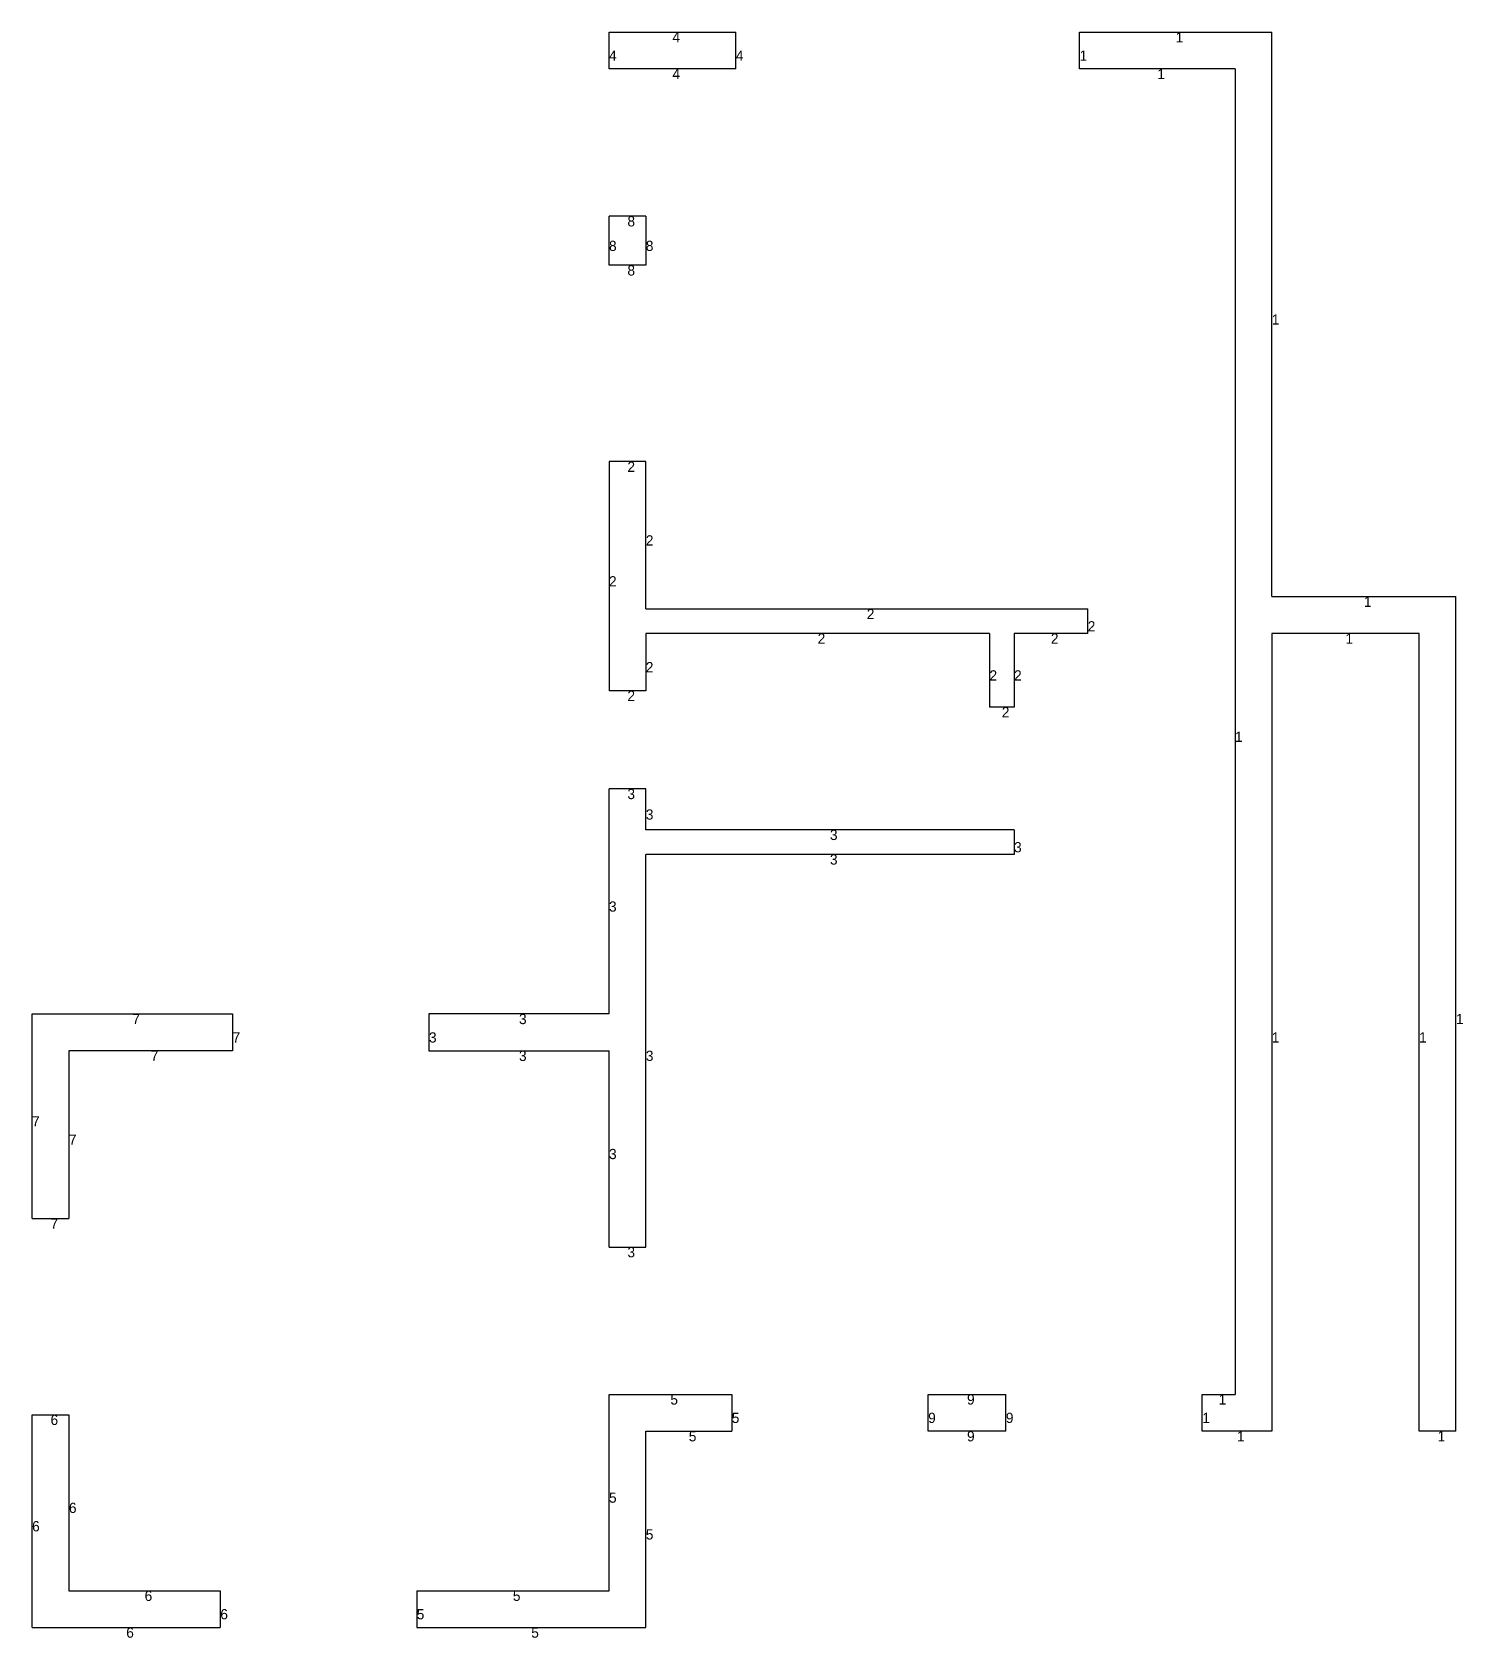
# Model space of a CAD drawing. Header units: metres. Extents: x 264 to 614, y 344 to 737.
import ezdxf

# ---------------------------------------------------------------- set-up
doc = ezdxf.new("R2010")
doc.units = ezdxf.units.M
doc.layers.add('WALL_DEBUG', color=7, linetype='Continuous')

msp = doc.modelspace()

# ---------------------------------------------------------------- linework, layer by layer
at = {"layer": 'WALL_DEBUG'}
for p, q in [((405, 728), (405, 737)), ((405, 737), (436, 737)), ((436, 728), (436, 737)), ((520, 728), (520, 737)), ((520, 737), (567, 737)), ((567, 599), (567, 737)), ((436, 728), (405, 728)), ((558, 728), (520, 728)), ((558, 728), (558, 404)), ((414, 692), (405, 692)), ((405, 680), (405, 692)), ((414, 692), (414, 680)), ((414, 680), (405, 680)), ((414, 632), (405, 632)), ((405, 632), (405, 576)), ((414, 596), (414, 632)), ((567, 599), (612, 599)), ((612, 395), (612, 599)), ((414, 596), (522, 596)), ((522, 590), (522, 596)), ((498, 590), (414, 590)), ((414, 590), (414, 576)), ((498, 590), (498, 572)), ((522, 590), (504, 590)), ((504, 590), (504, 572)), ((603, 590), (567, 590)), ((567, 590), (567, 395)), ((603, 395), (603, 590)), ((414, 576), (405, 576)), ((504, 572), (498, 572)), ((405, 497), (405, 552)), ((414, 552), (405, 552)), ((414, 542), (414, 552)), ((504, 542), (414, 542)), ((504, 542), (504, 536)), ((504, 536), (414, 536)), ((414, 440), (414, 536)), ((264, 447), (264, 497)), ((264, 497), (313, 497)), ((313, 497), (313, 488)), ((405, 497), (361, 497)), ((361, 497), (361, 488)), ((313, 488), (273, 488)), ((273, 488), (273, 447)), ((361, 488), (405, 488)), ((405, 440), (405, 488)), ((264, 447), (273, 447)), ((405, 440), (414, 440)), ((405, 356), (405, 404)), ((405, 404), (435, 404)), ((435, 404), (435, 395)), ((483, 395), (483, 404)), ((483, 404), (502, 404)), ((502, 395), (502, 404)), ((550, 395), (550, 404)), ((550, 404), (558, 404)), ((264, 347), (264, 399)), ((264, 399), (273, 399)), ((273, 399), (273, 356)), ((414, 347), (414, 395)), ((414, 395), (435, 395)), ((502, 395), (483, 395)), ((567, 395), (550, 395)), ((612, 395), (603, 395)), ((273, 356), (310, 356)), ((310, 356), (310, 347)), ((358, 356), (405, 356)), ((358, 356), (358, 347)), ((264, 347), (310, 347)), ((358, 347), (414, 347))]:
    msp.add_line(p, q, dxfattribs=at)

# ---------------------------------------------------------------- texts
at = {"layer": 'comp_debug_text', "char_height": 2.5, "attachment_point": 1}
for s, insert in [('4', (420.5, 737)), ('1', (543.5, 737)), ('4', (405, 732.5)), ('4', (436, 732.5)), ('1', (520, 732.5)), ('4', (420.5, 728)), ('1', (539, 728)), ('8', (409.5, 692)), ('8', (405, 686)), ('8', (414, 686)), ('8', (409.5, 680)), ('1', (567, 668)), ('2', (409.5, 632)), ('2', (414, 614)), ('2', (405, 604)), ('1', (589.5, 599)), ('2', (468, 596)), ('2', (522, 593)), ('2', (456, 590)), ('2', (513, 590)), ('1', (585, 590)), ('2', (414, 583)), ('2', (498, 581)), ('2', (504, 581)), ('2', (409.5, 576)), ('2', (501, 572)), ('1', (558, 566)), ('3', (409.5, 552)), ('3', (414, 547)), ('3', (459, 542)), ('3', (504, 539)), ('3', (459, 536)), ('3', (405, 524.5)), ('7', (288.5, 497)), ('3', (383, 497)), ('1', (612, 497)), ('7', (313, 492.5)), ('3', (361, 492.5)), ('1', (567, 492.5)), ('1', (603, 492.5)), ('7', (293, 488)), ('3', (383, 488)), ('3', (414, 488)), ('7', (264, 472)), ('7', (273, 467.5)), ('3', (405, 464)), ('7', (268.5, 447)), ('3', (409.5, 440)), ('5', (420, 404)), ('9', (492.5, 404)), ('1', (554, 404)), ('6', (268.5, 399)), ('5', (435, 399.5)), ('9', (483, 399.5)), ('9', (502, 399.5)), ('1', (550, 399.5)), ('5', (424.5, 395)), ('9', (492.5, 395)), ('1', (558.5, 395)), ('1', (607.5, 395)), ('6', (273, 377.5)), ('5', (405, 380)), ('6', (264, 373)), ('5', (414, 371)), ('6', (291.5, 356)), ('5', (381.5, 356)), ('6', (310, 351.5)), ('5', (358, 351.5)), ('6', (287, 347)), ('5', (386, 347))]:
    msp.add_mtext(s, dxfattribs=dict(at, insert=insert))

doc.saveas('drawing.dxf')
